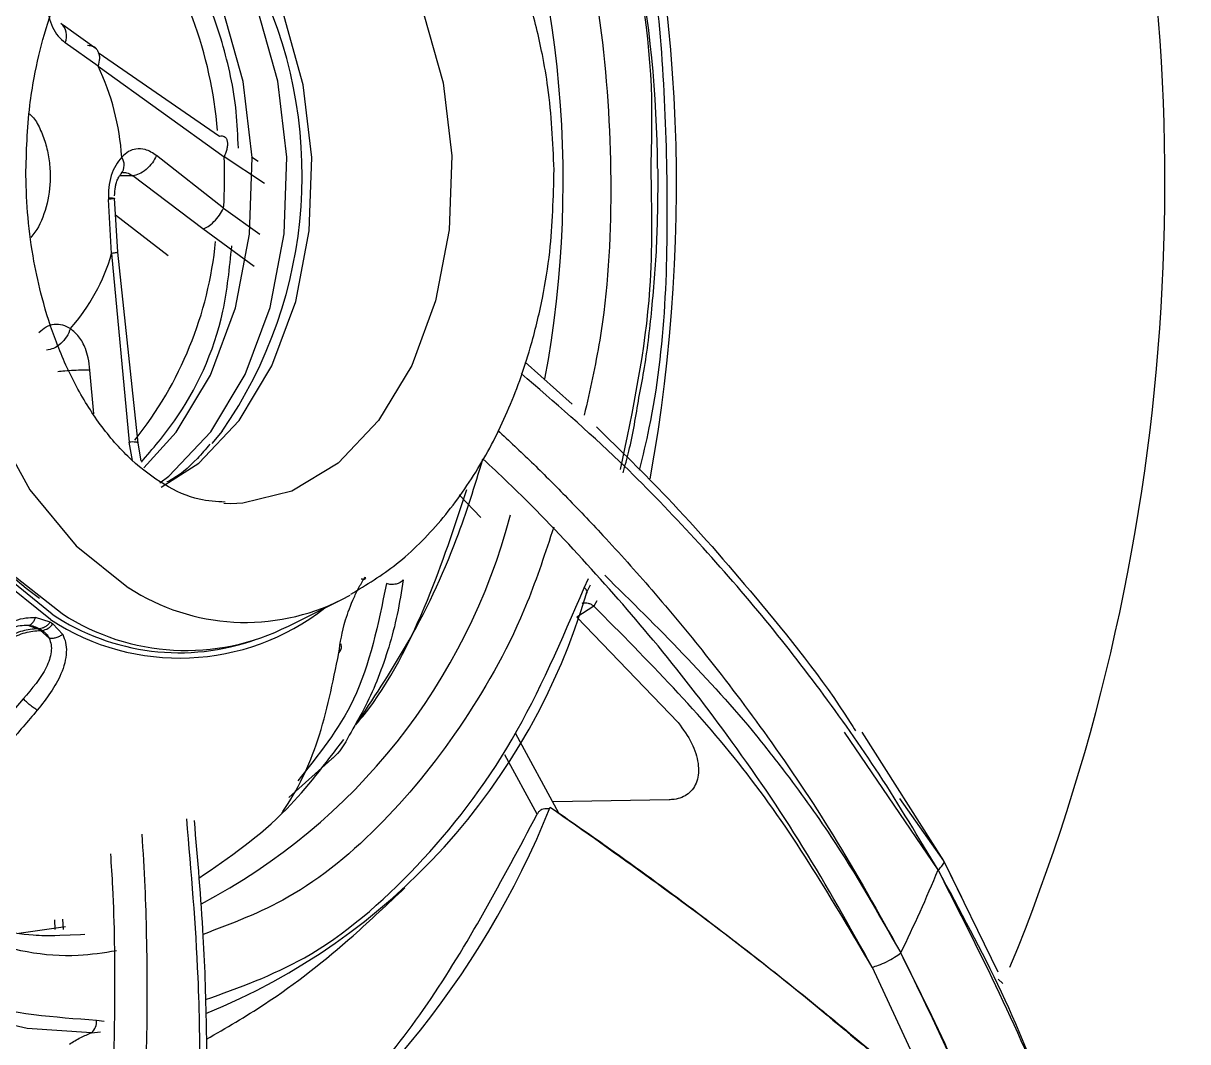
# Model space of a CAD drawing. Header units: inches. Extents: x -1 to 81, y -22 to 129.
# Drawn here: x 12.726 to 13.701, y 18.78 to 19.632 of the extents above; entities that cross this region are included whole.
import ezdxf

# ---------------------------------------------------------------- set-up
doc = ezdxf.new("R2010")
doc.units = ezdxf.units.IN
doc.header["$MEASUREMENT"] = 0
doc.layers.add('1', color=4, linetype='Continuous')

# ---------------------------------------------------------------- blocks, each defined once
blk = doc.blocks.new('2026 PACE')
at = {"color": 8, "linetype": 'Continuous', "lineweight": 25}
for p, q in [((13.42831, 19.49837), (13.39458, 19.52067)), ((13.31817, 19.50477), (13.30704, 19.50465)), ((13.39419, 19.47749), (13.42446, 19.45589)), ((13.41975, 19.42873), (13.37677, 19.46027)), ((13.28557, 19.3054), (13.28216, 19.34204)), ((13.31797, 19.26637), (13.31515, 19.28185)), ((13.69615, 19.16002), (13.69981, 19.16778)), ((13.70681, 19.14906), (13.70423, 19.14459)), ((13.63871, 19.03805), (13.6746, 18.97166)), ((13.99246, 18.92379), (13.9141, 19.03923)), ((13.65665, 18.97035), (13.62963, 19.0201)), ((13.29418, 18.79695), (13.28779, 18.79782)), ((13.28366, 18.78762), (13.29109, 18.78828))]:
    blk.add_line(p, q, dxfattribs=at)
at = {"color": 8, "linetype": 'Continuous', "lineweight": 25, "flags": 128}
for points in [[(13.24906, 19.13336), (13.20443, 19.16908), (13.16492, 19.21629), (13.13188, 19.27338), (13.10643, 19.33841), (13.08943, 19.40916), (13.08148, 19.48322), (13.08283, 19.55807), (13.09344, 19.63116), (13.11296, 19.7), (13.14071, 19.76225), (13.17575, 19.81579), (13.21689, 19.85879), (13.26273, 19.88979), (13.3117, 19.90774), (13.36214, 19.91202), (13.41233, 19.90249), (13.46056, 19.87947), (13.46255, 19.8782)], [(13.25069, 19.13783), (13.20533, 19.17438), (13.16538, 19.22293), (13.1323, 19.28173), (13.10727, 19.34865), (13.0912, 19.42127), (13.08467, 19.49696), (13.08792, 19.573), (13.10082, 19.64663), (13.12292, 19.7152), (13.15342, 19.77621), (13.1912, 19.82748), (13.23491, 19.86714), (13.28297, 19.89377), (13.33364, 19.90639), (13.38508, 19.90456), (13.41351, 19.89724)], [(13.48573, 19.86545), (13.45902, 19.87571), (13.40947, 19.88321), (13.35995, 19.87625), (13.31239, 19.8551), (13.26861, 19.82057), (13.23028, 19.77399), (13.19889, 19.71715), (13.17564, 19.65224), (13.16142, 19.58174), (13.15678, 19.50837), (13.1619, 19.43495), (13.17658, 19.3643), (13.20025, 19.29913), (13.23201, 19.24195), (13.27064, 19.19496), (13.31465, 19.15995)], [(13.39915, 19.78343), (13.42926, 19.77936), (13.46948, 19.762), (13.50616, 19.73185), (13.53746, 19.69041), (13.56181, 19.63977), (13.578, 19.58247), (13.5852, 19.52137), (13.58305, 19.45955), (13.57167, 19.4001), (13.55163, 19.34601), (13.52393, 19.29998), (13.48996, 19.26433), (13.45142, 19.24084), (13.41024, 19.23069), (13.40029, 19.23031)], [(13.34076, 19.2477), (13.34821, 19.25346), (13.38349, 19.29049), (13.41226, 19.33829), (13.43307, 19.39447), (13.44489, 19.4562), (13.44711, 19.52041), (13.43963, 19.58385), (13.42283, 19.64336), (13.39754, 19.69595), (13.36503, 19.73899), (13.33724, 19.76341)], [(13.29808, 19.4863), (13.29907, 19.48629), (13.30105, 19.48623), (13.30233, 19.4861), (13.30289, 19.48592), (13.30269, 19.4857), (13.30175, 19.48543), (13.30009, 19.48513), (13.29779, 19.48481)], [(13.27804, 18.86969), (13.27437, 18.86938), (13.24834, 18.86853)]]:
    blk.add_lwpolyline(points, dxfattribs=at)
at = {"color": 8, "linetype": 'Continuous', "lineweight": 25}
for centre, radius, start, end in [((12.40537, 19.496), 1.36804, 349.68732, 16.54434), ((12.77778, 19.49976), 0.90071, 349.43928, 22.82709), ((13.08478, 19.50506), 0.37515, 325.21139, 26.79927), ((13.24896, 19.6218), 0.01377, 335.42115, 49.60963), ((13.29889, 19.5137), 0.01198, 323.32385, 33.75606), ((13.13598, 19.35171), 0.51528, 297.72084, 345.31776), ((13.41242, 19.31033), 0.17936, 236.96884, 296.7803), ((13.35722, 19.29868), 0.19756, 236.80483, 308.07242), ((13.3569, 19.29661), 0.19103, 236.21933, 289.82602), ((13.36268, 19.29781), 0.19029, 236.96804, 296.7811), ((12.97074, 19.25718), 0.75139, 302.7838, 338.05721)]:
    blk.add_arc(centre, radius, start, end, dxfattribs=at)
for points, knots in [([(13.64414, 19.86176), (13.65844, 19.82639), (13.68842, 19.75227), (13.71311, 19.62578), (13.7208, 19.49488), (13.71465, 19.3859), (13.70085, 19.32516), (13.69612, 19.30436)], [0, 0, 0, 0, 0.211186, 0.442592, 0.66919, 0.886743, 1, 1, 1, 1]), ([(13.28743, 19.61108), (13.28797, 19.61037), (13.28907, 19.60893), (13.28995, 19.60609), (13.29038, 19.60205), (13.28957, 19.5987), (13.28905, 19.59653)], [0, 0, 0, 0, 0.20746, 0.418572, 0.623494, 1, 1, 1, 1]), ([(13.23151, 19.55657), (13.23266, 19.55554), (13.23649, 19.55212), (13.24107, 19.5428), (13.24566, 19.53075), (13.24838, 19.51736), (13.24948, 19.49963), (13.24645, 19.47819), (13.2395, 19.46121), (13.23385, 19.45451), (13.23264, 19.45308)], [0, 0, 0, 0, 0.0496707, 0.1658539, 0.2822146, 0.3983978, 0.5147586, 0.7284585, 0.9421584, 1, 1, 1, 1]), ([(13.30975, 19.50744), (13.31076, 19.50747), (13.31362, 19.50756), (13.31638, 19.50587), (13.31817, 19.50477)], [0, 0, 0, 0, 0.352625, 1, 1, 1, 1]), ([(13.72642, 19.25885), (13.73701, 19.30874), (13.75447, 19.39099), (13.75277, 19.47707), (13.7521, 19.51094)], [0, 0, 0, 0, 0.6065272, 1, 1, 1, 1]), ([(13.32533, 19.26513), (13.3348, 19.27619), (13.3636, 19.3098), (13.3937, 19.37264), (13.39915, 19.42753), (13.40098, 19.44596)], [0, 0, 0, 0, 0.245619, 0.746668, 1, 1, 1, 1]), ([(13.30546, 19.4407), (13.30542, 19.44064), (13.30534, 19.44052), (13.304, 19.44023), (13.30179, 19.43997), (13.30035, 19.43981)], [0, 0, 0, 0, 0.254224, 0.51707, 1, 1, 1, 1]), ([(13.99246, 18.92379), (13.97629, 18.95079), (13.94519, 19.0027), (13.89429, 19.07469), (13.84153, 19.14184), (13.78538, 19.20545), (13.7201, 19.27296), (13.67112, 19.31525), (13.64324, 19.33933)], [0, 0, 0, 0, 0.1686, 0.324229, 0.478109, 0.635785, 0.792659, 1, 1, 1, 1]), ([(13.62367, 19.29169), (13.63318, 19.28288), (13.65233, 19.26514), (13.68159, 19.23567), (13.71537, 19.20035), (13.75481, 19.15638), (13.80121, 19.10058), (13.8523, 19.03267), (13.90797, 18.9501), (13.94263, 18.88769), (13.96115, 18.85436)], [0, 0, 0, 0, 0.071738, 0.144494, 0.228531, 0.340101, 0.467336, 0.62301, 0.798648, 1, 1, 1, 1]), ([(13.32256, 19.28087), (13.32256, 19.28088), (13.32267, 19.28116), (13.32196, 19.28151), (13.32041, 19.28186), (13.31809, 19.28198), (13.3161, 19.28189), (13.31515, 19.28185)], [0, 0, 0, 0, 0.014336, 0.275991, 0.531008, 0.773708, 1, 1, 1, 1]), ([(13.93721, 18.84246), (13.91836, 18.87634), (13.88095, 18.94362), (13.81882, 19.03429), (13.75669, 19.11426), (13.69487, 19.18443), (13.64701, 19.23471), (13.61824, 19.26132), (13.61132, 19.26772)], [0, 0, 0, 0, 0.211305, 0.419525, 0.607162, 0.776296, 0.946127, 1, 1, 1, 1]), ([(13.67058, 19.21076), (13.66359, 19.18943), (13.64417, 19.1302), (13.59637, 19.04505), (13.52899, 18.96063), (13.4544, 18.89885), (13.401, 18.87888), (13.37699, 18.86991)], [0, 0, 0, 0, 0.124093, 0.344502, 0.574075, 0.808519, 1, 1, 1, 1]), ([(13.37895, 18.81531), (13.40698, 18.82529), (13.47003, 18.84774), (13.55789, 18.92299), (13.63914, 19.02744), (13.67731, 19.1162), (13.69615, 19.16002)], [0, 0, 0, 0, 0.2120661, 0.4769026, 0.7417392, 1, 1, 1, 1]), ([(13.53045, 19.16339), (13.52356, 19.1295), (13.51066, 19.06604), (13.47352, 19.01984), (13.45621, 18.99831)], [0, 0, 0, 0, 0.5339972, 1, 1, 1, 1]), ([(13.54459, 19.16669), (13.54304, 19.15691), (13.53998, 19.13754), (13.53281, 19.1103), (13.5239, 19.08483), (13.5135, 19.06096), (13.50075, 19.03959), (13.49268, 19.02354), (13.4857, 19.01749), (13.48484, 19.01674)], [0, 0, 0, 0, 0.171621, 0.339737, 0.504395, 0.665659, 0.823608, 0.978335, 1, 1, 1, 1]), ([(13.69437, 19.14711), (13.6945, 19.14716), (13.6953, 19.14742), (13.69702, 19.14746), (13.69943, 19.14713), (13.70195, 19.1462), (13.70346, 19.14513), (13.70423, 19.14459)], [0, 0, 0, 0, 0.041492, 0.263715, 0.501052, 0.748611, 1, 1, 1, 1]), ([(13.49062, 19.10541), (13.49129, 19.10624), (13.49265, 19.10796), (13.49315, 19.11075), (13.49246, 19.11243), (13.4922, 19.11306)], [0, 0, 0, 0, 0.369522, 0.762882, 1, 1, 1, 1]), ([(13.22641, 19.06699), (13.19163, 19.02693), (13.1458, 18.97415), (13.09322, 18.93546), (13.08054, 18.92613)], [0, 0, 0, 0, 0.758856, 1, 1, 1, 1]), ([(13.23816, 19.0575), (13.23023, 19.0482), (13.21469, 19.03), (13.19099, 19.00439), (13.16778, 18.98071), (13.1451, 18.95893), (13.12306, 18.93901), (13.1062, 18.92443), (13.09662, 18.91672), (13.09424, 18.9148)], [0, 0, 0, 0, 0.17718, 0.34706, 0.509639, 0.664918, 0.812899, 0.953581, 1, 1, 1, 1]), ([(13.28779, 18.79782), (13.25261, 18.80042), (13.18138, 18.80569), (13.07902, 18.85835), (12.9871, 18.93767), (12.93923, 19.01223), (12.91633, 19.04789)], [0, 0, 0, 0, 0.250583, 0.507547, 0.76451, 1, 1, 1, 1]), ([(13.33911, 18.40472), (13.3448, 18.43378), (13.35575, 18.48967), (13.36621, 18.57545), (13.37262, 18.66049), (13.37482, 18.74678), (13.37344, 18.84863), (13.3671, 18.9222), (13.36328, 18.96654)], [0, 0, 0, 0, 0.163946, 0.315278, 0.467646, 0.619723, 0.770778, 1, 1, 1, 1]), ([(13.32564, 18.95383), (13.32656, 18.93913), (13.32835, 18.91079), (13.32959, 18.86695), (13.33019, 18.81711), (13.3293, 18.75752), (13.32584, 18.68538), (13.31826, 18.60277), (13.30501, 18.50859), (13.29043, 18.44478), (13.28264, 18.4107)], [0, 0, 0, 0, 0.0779051, 0.1501779, 0.2336565, 0.3444849, 0.4708749, 0.6255143, 0.7999861, 1, 1, 1, 1]), ([(13.25658, 18.41712), (13.26445, 18.45172), (13.28009, 18.5204), (13.29394, 18.62459), (13.30156, 18.72357), (13.30363, 18.8174), (13.30287, 18.8877), (13.30029, 18.92795), (13.29968, 18.9374)], [0, 0, 0, 0, 0.211679, 0.420267, 0.608236, 0.777668, 0.9478, 1, 1, 1, 1]), ([(13.99246, 18.92379), (13.99386, 18.92515), (13.99602, 18.92726), (13.99724, 18.92955), (13.99757, 18.93082), (13.99725, 18.9313), (13.99716, 18.93144)], [0, 0, 0, 0, 0.426243, 0.658752, 0.897856, 1, 1, 1, 1]), ([(13.99246, 18.92379), (13.99389, 18.92519), (13.9961, 18.92734), (13.99726, 18.92964), (13.99758, 18.93081), (13.9973, 18.93122), (13.99725, 18.93129)], [0, 0, 0, 0, 0.45215, 0.696107, 0.944783, 1, 1, 1, 1]), ([(13.30436, 18.85607), (13.29373, 18.85442), (13.25478, 18.84838), (13.18824, 18.86252), (13.13586, 18.8896), (13.11043, 18.90274)], [0, 0, 0, 0, 0.161799, 0.593086, 1, 1, 1, 1])]:
    blk.add_open_spline(points, degree=3, knots=knots, dxfattribs=at)
at = {"layer": '1', "color": 4, "linetype": 'Continuous', "lineweight": 25}
for p, q in [((13.28744, 19.61109), (13.25967, 19.6308)), ((13.28905, 19.59653), (13.26149, 19.61607)), ((13.28925, 19.60788), (13.39074, 19.538)), ((13.28905, 19.59653), (13.39458, 19.52067)), ((13.39419, 19.47749), (13.33805, 19.52157)), ((13.41752, 19.52064), (13.42299, 19.51708)), ((13.3092, 19.50741), (13.30977, 19.50762)), ((13.37677, 19.46027), (13.31817, 19.50477)), ((13.30035, 19.43981), (13.29779, 19.48481)), ((13.30548, 19.4407), (13.30291, 19.4859)), ((13.3037, 19.47202), (13.34777, 19.43794)), ((13.30035, 19.43981), (13.31515, 19.28185)), ((13.32258, 19.28088), (13.30546, 19.44072)), ((13.64659, 19.34864), (13.6859, 19.3135)), ((13.39288, 19.29102), (13.38429, 19.28072)), ((13.32513, 19.26626), (13.32258, 19.28087)), ((13.40029, 19.23031), (13.39421, 19.23046)), ((13.59128, 19.23764), (13.60951, 19.2187)), ((13.69789, 19.15502), (13.70133, 19.16248)), ((13.44842, 19.12794), (13.49324, 19.1502)), ((13.49324, 19.1502), (13.50001, 19.15373)), ((13.70423, 19.14459), (13.6898, 19.13531)), ((13.24895, 19.13116), (13.2366, 19.135)), ((13.24895, 19.13116), (13.25006, 19.13047)), ((13.6898, 19.13531), (13.77478, 19.04706)), ((13.23035, 19.12857), (13.23858, 19.12569)), ((13.23992, 19.1257), (13.23858, 19.12569)), ((13.24084, 19.12429), (13.24217, 19.12431)), ((13.24084, 19.12429), (13.24803, 19.11765)), ((13.25006, 19.13047), (13.25117, 19.12979)), ((13.25117, 19.12979), (13.25942, 19.1209)), ((13.99726, 18.93149), (13.92895, 19.03911)), ((13.48484, 19.01674), (13.44867, 18.98436)), ((13.76713, 18.9825), (13.67003, 18.98088)), ((13.99732, 18.93133), (13.96051, 18.98357)), ((14.01229, 18.90064), (13.9973, 18.9314)), ((14.04266, 18.83833), (13.9973, 18.9314)), ((13.25243, 18.88217), (13.25275, 18.87383)), ((13.25911, 18.88259), (13.25972, 18.87393)), ((13.22271, 18.87099), (13.26183, 18.87649)), ((13.93721, 18.84246), (13.99244, 18.7235)), ((13.93721, 18.84246), (13.99244, 18.7235)), ((14.04667, 18.82867), (14.04272, 18.83239))]:
    blk.add_line(p, q, dxfattribs=at)
at = {"layer": '1', "color": 4, "linetype": 'Continuous', "lineweight": 25, "flags": 128}
for points in [[(13.44046, 19.88677), (13.43856, 19.88765), (13.38835, 19.90317), (13.33713, 19.90435), (13.28678, 19.89115), (13.2391, 19.86404), (13.19582, 19.82402), (13.15851, 19.77251), (13.12851, 19.7114), (13.1069, 19.64287), (13.09448, 19.56942), (13.09168, 19.49369), (13.09861, 19.41842), (13.11501, 19.34634), (13.1403, 19.28004), (13.17357, 19.22193), (13.2136, 19.1741), (13.25895, 19.13828)], [(13.34198, 19.24413), (13.3733, 19.26431), (13.4071, 19.29979), (13.43467, 19.34559), (13.45461, 19.39941), (13.46593, 19.45857), (13.46806, 19.52008), (13.4609, 19.58087), (13.4448, 19.63789), (13.42057, 19.68828), (13.38942, 19.72951), (13.35292, 19.75952)], [(13.32733, 19.26023), (13.35444, 19.29018), (13.3832, 19.33798), (13.40402, 19.39416), (13.41584, 19.4559), (13.41806, 19.5201), (13.41058, 19.58355), (13.39378, 19.64306), (13.36849, 19.69565), (13.33598, 19.73868), (13.31936, 19.75439)], [(13.21637, 19.17028), (13.22883, 19.15969), (13.24012, 19.15119)], [(13.69789, 19.15502), (13.69831, 19.15545), (13.69855, 19.15595), (13.69861, 19.15653), (13.69847, 19.15716), (13.69815, 19.15783), (13.69765, 19.15854), (13.69698, 19.15928), (13.69615, 19.16002)], [(13.28366, 18.78762), (13.22961, 18.791), (13.17611, 18.80329), (13.12381, 18.82432), (13.07336, 18.85383), (13.02541, 18.89146), (12.98053, 18.93674), (12.9393, 18.9891), (12.90223, 19.04789)]]:
    blk.add_lwpolyline(points, dxfattribs=at)
at = {"layer": '1', "color": 4, "linetype": 'Continuous', "lineweight": 25}
for centre, radius, start, end in [((12.45489, 19.49924), 1.72754, 337.64987, 14.25179), ((12.45489, 19.49924), 1.72754, 337.64987, 14.25181), ((12.7598, 19.50502), 0.99773, 0.33199, 21.63957), ((13.05275, 19.51754), 0.33708, 4.25792, 36.90421), ((13.10046, 19.50685), 0.20883, 3.70885, 25.43246), ((12.99979, 19.50269), 0.3952, 356.34356, 2.60847), ((13.07432, 19.48045), 0.31466, 321.26947, 354.40098), ((13.1474, 19.48269), 0.15885, 318.22929, 344.33819), ((13.17453, 19.30955), 0.5457, 292.04756, 343.54972), ((13.36725, 19.3314), 0.24264, 237.97463, 238.60074), ((13.36859, 19.33141), 0.24264, 237.97463, 238.60074), ((13.24096, 19.13643), 0.01218, 275.72879, 326.97011), ((12.86102, 19.39231), 1.22461, 333.94179, 337.50606), ((13.27481, 18.79713), 0.013, 312.93942, 3.05773)]:
    blk.add_arc(centre, radius, start, end, dxfattribs=at)
at = {"layer": '1', "color": 3, "linetype": 'Continuous', "lineweight": 25}
for points, knots in [([(11.39079, 19.54195), (11.39083, 19.55453), (11.3909, 19.5797), (11.3913, 19.61746), (11.39193, 19.65525), (11.39281, 19.69306), (11.39392, 19.73088), (11.39528, 19.7687), (11.39688, 19.80652), (11.39872, 19.84431), (11.40081, 19.88208), (11.40313, 19.9198), (11.4057, 19.95746), (11.40851, 19.99507), (11.41156, 20.0326), (11.41485, 20.07005), (11.41838, 20.10741), (11.42215, 20.14468), (11.42616, 20.18183), (11.4304, 20.21887), (11.43487, 20.25579), (11.44822, 20.36017), (11.4744, 20.53048), (11.5211, 20.76278), (11.57823, 20.98908), (11.65295, 21.2316), (11.74955, 21.48443), (11.87179, 21.74179), (12.00011, 21.95758), (12.12863, 22.13608), (12.25258, 22.28193), (12.38483, 22.4122), (12.5408, 22.53931), (12.72237, 22.65566), (12.93121, 22.75084), (13.14886, 22.81414), (13.37335, 22.84653), (13.60197, 22.84616), (13.80659, 22.81783), (13.98542, 22.77294), (14.13805, 22.72065), (14.35097, 22.6283), (14.61914, 22.46942), (14.89233, 22.24019), (15.11236, 22.00243), (15.28589, 21.77497), (15.42895, 21.54511), (15.54554, 21.32157), (15.63941, 21.11102), (15.72138, 20.8917), (15.79125, 20.66383), (15.84902, 20.42893), (15.89418, 20.18911), (15.92612, 19.94605), (15.94003, 19.76503), (15.94532, 19.64784), (15.94716, 19.59493), (15.94789, 19.55961), (15.94826, 19.54195)], [0, 0, 0, 0, 0.003607, 0.007218, 0.010832, 0.014451, 0.018073, 0.021697, 0.025325, 0.028954, 0.032584, 0.036214, 0.039844, 0.043474, 0.047103, 0.05073, 0.054356, 0.057979, 0.0616, 0.065218, 0.068832, 0.072442, 0.095948, 0.119459, 0.14312, 0.16686, 0.198233, 0.229579, 0.261167, 0.284845, 0.308361, 0.331863, 0.355523, 0.387134, 0.418497, 0.449922, 0.481527, 0.513001, 0.544341, 0.565363, 0.586475, 0.607479, 0.65448, 0.701796, 0.733218, 0.764534, 0.796058, 0.819772, 0.843324, 0.866791, 0.890386, 0.914131, 0.937774, 0.961282, 0.98482, 0.989873, 0.994933, 1, 1, 1, 1]), ([(15.08587, 19.54195), (15.08587, 19.54195), (15.08498, 19.60746), (15.07948, 19.75367), (15.05957, 19.97976), (15.02455, 20.21997), (14.97544, 20.45794), (14.91286, 20.68867), (14.83785, 20.90945), (14.75084, 21.12004), (14.65079, 21.32146), (14.5401, 21.50841), (14.42055, 21.67904), (14.29261, 21.83341), (14.15481, 21.97322), (14.01053, 22.0946), (13.86179, 22.19669), (13.70913, 22.27985), (13.55074, 22.34497), (13.39007, 22.39013), (13.2292, 22.41541), (13.0686, 22.42142), (12.9069, 22.40774), (12.74657, 22.37412), (12.58952, 22.32098), (12.4361, 22.24853), (12.2861, 22.15619), (12.14195, 22.04375), (12.01814, 21.92865), (11.94674, 21.84425), (11.91745, 21.80964)], [0, 0, 0, 0, 0, 0.030434, 0.067931, 0.10569, 0.144275, 0.183146, 0.220754, 0.258627, 0.297336, 0.336333, 0.373509, 0.410942, 0.449181, 0.487695, 0.524361, 0.561273, 0.598958, 0.636908, 0.673371, 0.710073, 0.747525, 0.785237, 0.822227, 0.859467, 0.897498, 0.935804, 0.973668, 1, 1, 1, 1]), ([(11.68186, 21.29665), (11.72449, 21.3677), (11.81331, 21.51575), (11.96917, 21.7096), (12.14075, 21.88112), (12.324, 22.01994), (12.51533, 22.12677), (12.713, 22.20063), (12.91447, 22.23989), (13.11698, 22.24595), (13.31939, 22.21891), (13.51907, 22.1579), (13.71366, 22.06479), (13.9013, 21.94017), (14.07929, 21.78434), (14.24565, 21.59992), (14.39809, 21.38884), (14.53389, 21.15256), (14.65171, 20.89465), (14.74941, 20.61939), (14.8251, 20.32983), (14.87824, 20.03024), (14.90556, 19.76487), (14.91018, 19.60067), (14.91191, 19.5392)], [0, 0, 0, 0, 0.043506, 0.090668, 0.137672, 0.183732, 0.229942, 0.276001, 0.321512, 0.367168, 0.412681, 0.458506, 0.504474, 0.5503, 0.596789, 0.643422, 0.689908, 0.73694, 0.784122, 0.831153, 0.878036, 0.925069, 0.971952, 1, 1, 1, 1]), ([(13.45643, 16.16372), (13.44852, 16.16411), (13.43272, 16.1649), (13.40907, 16.16652), (13.38546, 16.16846), (13.36191, 16.17076), (13.33843, 16.17339), (13.31501, 16.17637), (13.29167, 16.17969), (13.26841, 16.18335), (13.24523, 16.18734), (13.22213, 16.19167), (13.19913, 16.19634), (13.17622, 16.20134), (13.15339, 16.20668), (13.13065, 16.21235), (13.10799, 16.21836), (13.08541, 16.2247), (13.0629, 16.23138), (13.04047, 16.23839), (13.01811, 16.24574), (12.99583, 16.25343), (12.97361, 16.26145), (12.95147, 16.26981), (12.9294, 16.27851), (12.9074, 16.28755), (12.88549, 16.29693), (12.86366, 16.30665), (12.84191, 16.31672), (12.82025, 16.32713), (12.75365, 16.36035), (12.64456, 16.42306), (12.49853, 16.52808), (12.36014, 16.64937), (12.21476, 16.80179), (12.06661, 16.99154), (11.9209, 17.22265), (11.79236, 17.47644), (11.68098, 17.75), (11.58698, 18.0403), (11.52138, 18.30387), (11.47634, 18.53288), (11.44597, 18.72434), (11.42218, 18.91875), (11.40482, 19.11466), (11.39656, 19.26498), (11.39309, 19.36889), (11.39174, 19.42652), (11.39091, 19.48422), (11.39083, 19.5227), (11.39079, 19.54195)], [0, 0, 0, 0, 0.006626, 0.01325, 0.019872, 0.026491, 0.033106, 0.039716, 0.04632, 0.052918, 0.059508, 0.066091, 0.072666, 0.079234, 0.085797, 0.092355, 0.098912, 0.105467, 0.112022, 0.118579, 0.125139, 0.131704, 0.138273, 0.144847, 0.151427, 0.158012, 0.164602, 0.171198, 0.1778, 0.184407, 0.191021, 0.239049, 0.28684, 0.334372, 0.381989, 0.445943, 0.509674, 0.573053, 0.636872, 0.700758, 0.764206, 0.802299, 0.840598, 0.879054, 0.917321, 0.955378, 0.966525, 0.977675, 0.988832, 1, 1, 1, 1]), ([(15.94826, 19.54195), (15.94844, 19.52987), (15.9488, 19.5057), (15.949, 19.46944), (15.94893, 19.43318), (15.94856, 19.39693), (15.94791, 19.3607), (15.94697, 19.3245), (15.94574, 19.28834), (15.94422, 19.25223), (15.94242, 19.21616), (15.94034, 19.18016), (15.93797, 19.14423), (15.93533, 19.10837), (15.93241, 19.07259), (15.92921, 19.0369), (15.92573, 19.0013), (15.92199, 18.96579), (15.91797, 18.93037), (15.91367, 18.89504), (15.90911, 18.85978), (15.90427, 18.8246), (15.89915, 18.7895), (15.89377, 18.75447), (15.87705, 18.65112), (15.84404, 18.48058), (15.7848, 18.24798), (15.71315, 18.02278), (15.60143, 17.73428), (15.43231, 17.39699), (15.21425, 17.07862), (14.99956, 16.83533), (14.80149, 16.65227), (14.60934, 16.50893), (14.42834, 16.39962), (14.26145, 16.31765), (14.09096, 16.25225), (13.96035, 16.21573), (13.87171, 16.19658), (13.82551, 16.18785), (13.77932, 16.18038), (13.73313, 16.17416), (13.68692, 16.16919), (13.64072, 16.1655), (13.59453, 16.16307), (13.5484, 16.16194), (13.50234, 16.162), (13.47173, 16.16315), (13.45643, 16.16372)], [0, 0, 0, 0, 0.006658, 0.013317, 0.019978, 0.026638, 0.033296, 0.039952, 0.046605, 0.053254, 0.0599, 0.06654, 0.073175, 0.079805, 0.086428, 0.093044, 0.099653, 0.106257, 0.112856, 0.119452, 0.126046, 0.13264, 0.139235, 0.145832, 0.152434, 0.197774, 0.243387, 0.288863, 0.334, 0.424711, 0.515532, 0.575757, 0.636405, 0.697075, 0.742242, 0.787451, 0.832935, 0.878562, 0.890704, 0.902832, 0.914953, 0.927075, 0.939205, 0.951348, 0.963503, 0.975666, 0.987833, 1, 1, 1, 1]), ([(14.91191, 19.5392), (14.91179, 19.46353), (14.91154, 19.31166), (14.89476, 19.0832), (14.86557, 18.85503), (14.82315, 18.63213), (14.76864, 18.41707), (14.70228, 18.21024), (14.62346, 18.01016), (14.53359, 17.82113), (14.43395, 17.64518), (14.32485, 17.48258), (14.20537, 17.33256), (14.07788, 17.1984), (13.94407, 17.08138), (13.8043, 16.98148), (13.65741, 16.89875), (13.50675, 16.83536), (13.35429, 16.79147), (13.20043, 16.76669), (13.04367, 16.7615), (12.88818, 16.7767), (12.73592, 16.81102), (12.58716, 16.86356), (12.44004, 16.93542), (12.29836, 17.02553), (12.16369, 17.13194), (12.03604, 17.25366), (11.91442, 17.39264), (11.80168, 17.54337), (11.73472, 17.6539), (11.70236, 17.70731)], [0, 0, 0, 0, 0.034136, 0.068509, 0.103631, 0.139013, 0.173131, 0.207489, 0.242592, 0.27795, 0.312141, 0.34657, 0.381748, 0.417182, 0.451434, 0.485924, 0.521174, 0.556689, 0.590764, 0.625078, 0.660159, 0.695511, 0.729091, 0.762905, 0.797467, 0.83229, 0.865561, 0.899063, 0.933286, 0.967756, 1, 1, 1, 1])]:
    blk.add_open_spline(points, degree=3, knots=knots, dxfattribs=at)
at = {"layer": '1', "color": 4, "linetype": 'Continuous', "lineweight": 25}
for points, knots in [([(13.76599, 21.82417), (13.76386, 21.82553), (13.7275, 21.84882), (13.65399, 21.88497), (13.54541, 21.9315), (13.43356, 21.96654), (13.31914, 21.99101), (13.20235, 22.00404), (13.08358, 22.00519), (12.96325, 21.99387), (12.8419, 21.96955), (12.7245, 21.93304), (12.61218, 21.88578), (12.5059, 21.82947), (12.40257, 21.7629), (12.30264, 21.6864), (12.20657, 21.60033), (12.11476, 21.50512), (12.02761, 21.40122), (11.94549, 21.28912), (11.86875, 21.16938), (11.79771, 21.04257), (11.73268, 20.90933), (11.67393, 20.77036), (11.62172, 20.62645), (11.57627, 20.47854), (11.5378, 20.32785), (11.5065, 20.17625), (11.48269, 20.02779), (11.46659, 19.89168), (11.45685, 19.77204), (11.44971, 19.64002), (11.44943, 19.54622), (11.44925, 19.48642)], [0, 0, 0, 0, 0.002085, 0.035609, 0.069412, 0.103541, 0.138053, 0.17301, 0.208473, 0.244502, 0.28114, 0.318417, 0.352359, 0.386304, 0.420247, 0.454184, 0.48811, 0.522019, 0.555907, 0.589767, 0.623592, 0.657371, 0.691092, 0.724734, 0.758266, 0.791636, 0.824748, 0.85741, 0.889166, 0.918609, 0.942381, 0.963269, 1, 1, 1, 1]), ([(13.74249, 19.25847), (13.74533, 19.27017), (13.76409, 19.34766), (13.76862, 19.50285), (13.75643, 19.70663), (13.72221, 19.83086), (13.70599, 19.88971)], [0, 0, 0, 0, 0.057787, 0.382655, 0.707523, 1, 1, 1, 1]), ([(13.7521, 19.51094), (13.75262, 19.5305), (13.75455, 19.60332), (13.73407, 19.72745), (13.70164, 19.82141), (13.68563, 19.8678)], [0, 0, 0, 0, 0.156828, 0.583714, 1, 1, 1, 1]), ([(13.6709, 19.50973), (13.66984, 19.53285), (13.66835, 19.56541), (13.66024, 19.61228), (13.65076, 19.65122), (13.63543, 19.69511), (13.61525, 19.7377), (13.58994, 19.77791), (13.5595, 19.81349), (13.53133, 19.83931), (13.51223, 19.84992), (13.50613, 19.85331)], [0, 0, 0, 0, 0.160277, 0.22576, 0.333664, 0.444688, 0.562872, 0.685335, 0.811135, 0.939707, 1, 1, 1, 1]), ([(13.22855, 19.50509), (13.22908, 19.52472), (13.22981, 19.55235), (13.23611, 19.59174), (13.24364, 19.624), (13.2559, 19.65949), (13.27174, 19.69268), (13.29101, 19.72237), (13.31302, 19.74711), (13.33717, 19.76627), (13.36325, 19.77854), (13.38353, 19.78437), (13.39552, 19.78275), (13.39818, 19.78239)], [0, 0, 0, 0, 0.1285796, 0.1809737, 0.2669148, 0.3547298, 0.4474655, 0.5428505, 0.6406273, 0.7415083, 0.8481179, 0.9662568, 1, 1, 1, 1]), ([(13.40651, 19.52781), (13.40609, 19.53799), (13.40484, 19.56834), (13.39399, 19.61734), (13.37406, 19.66942), (13.35621, 19.70725), (13.34219, 19.72019), (13.33956, 19.72261)], [0, 0, 0, 0, 0.136033, 0.405588, 0.675142, 0.939095, 1, 1, 1, 1]), ([(13.24616, 19.6483), (13.24654, 19.6449), (13.24731, 19.63811), (13.25073, 19.62897), (13.25539, 19.62113), (13.25945, 19.61776), (13.26149, 19.61607)], [0, 0, 0, 0, 0.250129, 0.500009, 0.750132, 1, 1, 1, 1]), ([(13.28027, 19.61406), (13.28203, 19.6138), (13.28473, 19.61341), (13.28689, 19.61189), (13.28742, 19.6111), (13.28743, 19.61108)], [0, 0, 0, 0, 0.646665, 0.990877, 1, 1, 1, 1]), ([(13.39074, 19.538), (13.39147, 19.5381), (13.39297, 19.5383), (13.39484, 19.53766), (13.39633, 19.53624), (13.39723, 19.53399), (13.39747, 19.53106), (13.39705, 19.5277), (13.39609, 19.52418), (13.39507, 19.52182), (13.39458, 19.52067)], [0, 0, 0, 0, 0.114792, 0.237906, 0.36727, 0.5, 0.63273, 0.762093, 0.885208, 1, 1, 1, 1]), ([(13.33805, 19.52157), (13.3349, 19.52365), (13.32934, 19.52731), (13.32108, 19.52756), (13.3143, 19.52536), (13.31069, 19.52205), (13.30885, 19.52036)], [0, 0, 0, 0, 0.322256, 0.569015, 0.779948, 1, 1, 1, 1]), ([(13.33805, 19.52157), (13.33696, 19.51953), (13.33469, 19.51529), (13.32938, 19.50976), (13.32348, 19.50581), (13.3199, 19.50511), (13.31817, 19.50477)], [0, 0, 0, 0, 0.240883, 0.5, 0.759117, 1, 1, 1, 1]), ([(13.30885, 19.52036), (13.30706, 19.51819), (13.30348, 19.51386), (13.29987, 19.50497), (13.29765, 19.49513), (13.29774, 19.48825), (13.29779, 19.48481)], [0, 0, 0, 0, 0.250129, 0.500009, 0.750131, 1, 1, 1, 1]), ([(13.39551, 19.2317), (13.38824, 19.23201), (13.37143, 19.23272), (13.34497, 19.24484), (13.3172, 19.26528), (13.29212, 19.29326), (13.27075, 19.32684), (13.25397, 19.36365), (13.24245, 19.39943), (13.23467, 19.4346), (13.22979, 19.46902), (13.22896, 19.49325), (13.22855, 19.50509)], [0, 0, 0, 0, 0.095921, 0.221939, 0.339477, 0.453139, 0.563319, 0.66668, 0.761303, 0.835033, 0.9194, 1, 1, 1, 1]), ([(13.30284, 19.48786), (13.30296, 19.49045), (13.30312, 19.49405), (13.30427, 19.49869), (13.30548, 19.502), (13.30712, 19.50496), (13.30806, 19.50603), (13.30853, 19.50656)], [0, 0, 0, 0, 0.30849, 0.429875, 0.620715, 0.810678, 1, 1, 1, 1]), ([(13.50075, 19.15458), (13.51375, 19.16244), (13.54098, 19.17891), (13.57659, 19.21499), (13.60768, 19.25801), (13.63284, 19.30684), (13.65033, 19.3554), (13.6613, 19.40083), (13.66941, 19.45048), (13.67032, 19.48676), (13.6709, 19.50973)], [0, 0, 0, 0, 0.125567, 0.262857, 0.397889, 0.527877, 0.661556, 0.758968, 0.847381, 1, 1, 1, 1]), ([(13.74193, 19.31905), (13.74338, 19.32637), (13.74815, 19.35059), (13.75325, 19.39529), (13.75776, 19.4519), (13.75794, 19.49129), (13.75803, 19.51064)], [0, 0, 0, 0, 0.11815, 0.390836, 0.700811, 1, 1, 1, 1]), ([(11.44925, 19.48642), (11.45072, 19.42527), (11.45278, 19.33967), (11.4618, 19.21405), (11.47206, 19.10787), (11.48861, 18.98231), (11.51059, 18.85201), (11.53865, 18.71762), (11.57289, 18.58163), (11.61338, 18.4457), (11.66008, 18.31121), (11.71291, 18.17933), (11.77172, 18.05107), (11.83633, 17.9273), (11.90654, 17.80881), (11.9821, 17.69628), (12.06277, 17.59037), (12.14828, 17.49163), (12.23835, 17.40059), (12.33272, 17.31774), (12.43111, 17.24353), (12.53325, 17.17841), (12.63887, 17.1228), (12.74771, 17.07714), (12.85949, 17.04187), (12.97392, 17.01746), (13.09071, 17.00442), (13.20948, 17.00326), (13.3298, 17.01462), (13.4512, 17.03874), (13.56842, 17.07599), (13.65372, 17.10976), (13.69758, 17.13341), (13.70611, 17.13801)], [0, 0, 0, 0, 0.038921, 0.054488, 0.080333, 0.107103, 0.13576, 0.165608, 0.196365, 0.227807, 0.259778, 0.292164, 0.324881, 0.357868, 0.391081, 0.424491, 0.458075, 0.491826, 0.525742, 0.55983, 0.594106, 0.628594, 0.663328, 0.698351, 0.733711, 0.769469, 0.805687, 0.84243, 0.879759, 0.917719, 0.956341, 0.991508, 1, 1, 1, 1]), ([(13.37677, 19.46027), (13.37818, 19.4608), (13.38109, 19.4619), (13.38609, 19.46609), (13.3908, 19.47153), (13.39308, 19.47555), (13.39419, 19.47749)], [0, 0, 0, 0, 0.244029, 0.503228, 0.76065, 1, 1, 1, 1]), ([(13.23948, 19.37356), (13.24147, 19.37532), (13.24545, 19.37883), (13.25233, 19.38082), (13.25935, 19.38058), (13.2637, 19.37811), (13.26587, 19.37688)], [0, 0, 0, 0, 0.249869, 0.499991, 0.749871, 1, 1, 1, 1]), ([(13.28216, 19.34204), (13.28183, 19.34555), (13.28125, 19.35178), (13.27817, 19.36147), (13.27334, 19.37068), (13.26838, 19.3748), (13.26587, 19.37688)], [0, 0, 0, 0, 0.242175, 0.428967, 0.71263, 1, 1, 1, 1]), ([(13.28216, 19.34204), (13.28027, 19.34205), (13.27634, 19.34209), (13.26877, 19.3418), (13.26116, 19.3413), (13.25715, 19.34086), (13.25523, 19.34065)], [0, 0, 0, 0, 0.240883, 0.5, 0.759117, 1, 1, 1, 1]), ([(13.72867, 19.25623), (13.73034, 19.26219), (13.736, 19.28251), (13.73947, 19.30392), (13.74193, 19.31905)], [0, 0, 0, 0, 0.293206, 1, 1, 1, 1]), ([(13.70634, 19.29451), (13.72635, 19.27505), (13.77265, 19.23002), (13.84386, 19.14784), (13.89669, 19.08263), (13.92179, 19.0426), (13.92326, 19.04026)], [0, 0, 0, 0, 0.253571, 0.586726, 0.975774, 1, 1, 1, 1]), ([(13.38265, 19.27999), (13.37919, 19.27593), (13.3684, 19.26328), (13.35597, 19.25301), (13.34744, 19.24883), (13.34675, 19.24849)], [0, 0, 0, 0, 0.30282, 0.944106, 1, 1, 1, 1]), ([(13.50478, 19.04517), (13.51913, 19.06673), (13.55196, 19.11602), (13.58771, 19.19107), (13.60442, 19.24532), (13.61132, 19.26772)], [0, 0, 0, 0, 0.313291, 0.716412, 1, 1, 1, 1]), ([(13.50478, 19.04517), (13.50712, 19.04797), (13.53119, 19.07675), (13.56471, 19.14259), (13.5875, 19.21092), (13.59792, 19.24217)], [0, 0, 0, 0, 0.05512, 0.5678238, 1, 1, 1, 1]), ([(13.71335, 19.17037), (13.75742, 19.12698), (13.81013, 19.07507), (13.86953, 18.99918), (13.91229, 18.94014), (13.94239, 18.8873), (13.96115, 18.85436)], [0, 0, 0, 0, 0.457155, 0.54687, 0.717578, 1, 1, 1, 1]), ([(13.49062, 19.10541), (13.49191, 19.11405), (13.49394, 19.12763), (13.50159, 19.14843), (13.50764, 19.16076), (13.51096, 19.16623), (13.51261, 19.16895)], [0, 0, 0, 0, 0.477038, 0.750293, 0.876096, 1, 1, 1, 1]), ([(13.51261, 19.16895), (13.51274, 19.16856), (13.51302, 19.16776), (13.51249, 19.16709), (13.51133, 19.16686), (13.51006, 19.16712), (13.50943, 19.16726)], [0, 0, 0, 0, 0.245407, 0.499999, 0.754592, 1, 1, 1, 1]), ([(13.54459, 19.16669), (13.54383, 19.1659), (13.54227, 19.16427), (13.5386, 19.16286), (13.53444, 19.16244), (13.53175, 19.16308), (13.53045, 19.16339)], [0, 0, 0, 0, 0.242181, 0.4999946, 0.7578088, 1, 1, 1, 1]), ([(13.93721, 18.84246), (13.90452, 18.89793), (13.83965, 19.008), (13.74913, 19.09931), (13.70423, 19.14459)], [0, 0, 0, 0, 0.503992, 1, 1, 1, 1]), ([(13.17496, 19.09655), (13.18324, 19.10599), (13.19627, 19.12083), (13.21634, 19.13191), (13.22845, 19.13506), (13.2339, 19.13502), (13.2366, 19.135)], [0, 0, 0, 0, 0.47703, 0.750267, 0.876326, 1, 1, 1, 1]), ([(13.23035, 19.12857), (13.23094, 19.12867), (13.23214, 19.12886), (13.23389, 19.13019), (13.23548, 19.13223), (13.23623, 19.13408), (13.2366, 19.135)], [0, 0, 0, 0, 0.23715, 0.488653, 0.746142, 1, 1, 1, 1]), ([(13.17849, 19.0966), (13.18612, 19.10495), (13.1973, 19.11718), (13.21443, 19.12613), (13.22383, 19.12859), (13.22818, 19.12858), (13.23035, 19.12857)], [0, 0, 0, 0, 0.522242, 0.76434, 0.882789, 1, 1, 1, 1]), ([(13.23858, 19.12569), (13.23432, 19.12528), (13.2258, 19.12448), (13.21245, 19.1186), (13.1995, 19.10984), (13.19197, 19.10171), (13.1882, 19.09764)], [0, 0, 0, 0, 0.25, 0.5, 0.75, 1, 1, 1, 1]), ([(13.19055, 19.09619), (13.1943, 19.10027), (13.20179, 19.10842), (13.21471, 19.11721), (13.22804, 19.12309), (13.23657, 19.12389), (13.24084, 19.12429)], [0, 0, 0, 0, 0.25, 0.5, 0.75, 1, 1, 1, 1]), ([(13.23035, 19.12857), (13.23215, 19.12835), (13.2357, 19.12792), (13.23852, 19.12643), (13.23992, 19.1257)], [0, 0, 0, 0, 0.506781, 1, 1, 1, 1]), ([(13.24217, 19.12431), (13.24341, 19.12342), (13.24591, 19.12162), (13.24731, 19.11898), (13.24803, 19.11765)], [0, 0, 0, 0, 0.493001, 1, 1, 1, 1]), ([(13.24803, 19.11765), (13.24868, 19.11591), (13.24999, 19.11242), (13.24998, 19.10417), (13.24446, 19.08804), (13.23374, 19.07553), (13.22641, 19.06699)], [0, 0, 0, 0, 0.117215, 0.235668, 0.477765, 1, 1, 1, 1]), ([(13.25942, 19.1209), (13.26035, 19.11868), (13.26222, 19.11419), (13.26291, 19.10314), (13.25779, 19.08282), (13.24579, 19.06734), (13.23816, 19.0575)], [0, 0, 0, 0, 0.123689, 0.24976, 0.523037, 1, 1, 1, 1]), ([(13.25942, 19.1209), (13.25853, 19.1203), (13.25674, 19.11909), (13.25369, 19.11796), (13.25068, 19.11741), (13.24889, 19.11757), (13.24803, 19.11765)], [0, 0, 0, 0, 0.2538585, 0.5113483, 0.7628507, 1, 1, 1, 1]), ([(13.44303, 18.97181), (13.44324, 18.97209), (13.45602, 18.99018), (13.47603, 19.03244), (13.48566, 19.08057), (13.49062, 19.10541)], [0, 0, 0, 0, 0.007669, 0.48803, 1, 1, 1, 1]), ([(13.23816, 19.0575), (13.23731, 19.05804), (13.23553, 19.05916), (13.23227, 19.06166), (13.22902, 19.06442), (13.22726, 19.06615), (13.22641, 19.06699)], [0, 0, 0, 0, 0.2421821, 0.4999954, 0.7578091, 1, 1, 1, 1]), ([(13.77478, 19.04706), (13.77892, 19.04138), (13.78718, 19.03003), (13.79247, 19.01257), (13.79154, 18.9975), (13.7842, 18.98688), (13.77477, 18.98291), (13.76855, 18.98258), (13.76713, 18.9825)], [0, 0, 0, 0, 0.1949407, 0.3898487, 0.5845358, 0.7719154, 0.9481084, 1, 1, 1, 1]), ([(13.3734, 18.9169), (13.3988, 18.9343), (13.44308, 18.96464), (13.47937, 19.01263), (13.49483, 19.03308)], [0, 0, 0, 0, 0.573675, 1, 1, 1, 1]), ([(13.66702, 18.97486), (13.66696, 18.97487), (13.66607, 18.9751), (13.66428, 18.97511), (13.66182, 18.97479), (13.6596, 18.97383), (13.65776, 18.97236), (13.65702, 18.97103), (13.65665, 18.97035)], [0, 0, 0, 0, 0.0152685, 0.216912, 0.4164536, 0.6077947, 0.8000171, 1, 1, 1, 1]), ([(13.6677, 18.9764), (13.72404, 18.93661), (13.83701, 18.85684), (13.94054, 18.76802), (13.99244, 18.7235)], [0, 0, 0, 0, 0.4987121, 1, 1, 1, 1]), ([(13.34396, 18.3969), (13.35225, 18.4407), (13.3672, 18.51976), (13.37691, 18.63031), (13.38027, 18.71672), (13.38019, 18.79302), (13.37765, 18.87322), (13.3725, 18.93281), (13.3697, 18.96525)], [0, 0, 0, 0, 0.24309, 0.438746, 0.587008, 0.695401, 0.834184, 1, 1, 1, 1]), ([(13.37664, 18.63912), (13.40192, 18.65398), (13.47105, 18.69464), (13.56925, 18.80581), (13.62752, 18.91551), (13.65665, 18.97035)], [0, 0, 0, 0, 0.2236841, 0.611842, 1, 1, 1, 1]), ([(13.6746, 18.97166), (13.6902, 18.96081), (13.72982, 18.93326), (13.7857, 18.89225), (13.84403, 18.84755), (13.89561, 18.80625), (13.94571, 18.7645), (13.97721, 18.73686), (13.99244, 18.7235)], [0, 0, 0, 0, 0.140197, 0.356033, 0.512976, 0.68565, 0.848015, 1, 1, 1, 1]), ([(13.25275, 18.86853), (13.24705, 18.8686), (13.23284, 18.86876), (13.2017, 18.87324), (13.16416, 18.88447), (13.12661, 18.90084), (13.10239, 18.91694), (13.09116, 18.9244)], [0, 0, 0, 0, 0.144584, 0.360558, 0.57755, 0.804046, 1, 1, 1, 1]), ([(14.16699, 18.01128), (14.1717, 18.09109), (14.18112, 18.25066), (14.15513, 18.4881), (14.0974, 18.71785), (14.02744, 18.85514), (13.99246, 18.92379)], [0, 0, 0, 0, 0.250185, 0.500172, 0.750054, 1, 1, 1, 1]), ([(14.16699, 18.01128), (14.16945, 18.04247), (14.17422, 18.10295), (14.17624, 18.20182), (14.17319, 18.2987), (14.16419, 18.39683), (14.14934, 18.49664), (14.12558, 18.60367), (14.09058, 18.71553), (14.04742, 18.82255), (14.01078, 18.89004), (13.99246, 18.92379)], [0, 0, 0, 0, 0.097961, 0.189925, 0.309839, 0.402127, 0.500104, 0.628591, 0.750011, 0.874986, 1, 1, 1, 1]), ([(13.37992, 18.78212), (13.39625, 18.79162), (13.43958, 18.81682), (13.49473, 18.86044), (13.53167, 18.89537), (13.54597, 18.90889)], [0, 0, 0, 0, 0.270449, 0.717648, 1, 1, 1, 1]), ([(13.93721, 18.84246), (13.93896, 18.84293), (13.94259, 18.8439), (13.94937, 18.8469), (13.95606, 18.8506), (13.95949, 18.85313), (13.96115, 18.85436)], [0, 0, 0, 0, 0.240996, 0.5, 0.759004, 1, 1, 1, 1]), ([(13.93721, 18.84246), (13.93896, 18.84293), (13.94258, 18.8439), (13.94937, 18.8469), (13.95606, 18.8506), (13.95949, 18.85313), (13.96115, 18.85436)], [0, 0, 0, 0, 0.240961, 0.499951, 0.758968, 1, 1, 1, 1]), ([(14.10509, 17.94398), (14.10997, 17.98905), (14.11877, 18.07029), (14.12081, 18.16006), (14.1202, 18.21181), (14.11962, 18.23404), (14.11883, 18.25441), (14.1179, 18.27292), (14.11688, 18.28957), (14.11261, 18.34958), (14.10003, 18.45232), (14.06764, 18.59428), (14.02256, 18.72944), (13.98151, 18.81294), (13.96115, 18.85436)], [0, 0, 0, 0, 0.143681, 0.258947, 0.284439, 0.307979, 0.329566, 0.3492, 0.36688, 0.382606, 0.540573, 0.696139, 0.849289, 1, 1, 1, 1]), ([(14.1051, 17.94398), (14.10889, 17.97766), (14.11731, 18.05242), (14.12146, 18.16045), (14.11916, 18.26833), (14.11112, 18.36448), (14.09645, 18.46488), (14.07425, 18.5668), (14.04337, 18.66804), (14.00634, 18.76417), (13.97672, 18.82328), (13.96115, 18.85436)], [0, 0, 0, 0, 0.107422, 0.238426, 0.342334, 0.449837, 0.545161, 0.666071, 0.783925, 0.886394, 1, 1, 1, 1]), ([(13.26503, 18.77802), (13.26812, 18.77995), (13.27385, 18.78352), (13.28057, 18.78633), (13.28366, 18.78762)], [0, 0, 0, 0, 0.5398671, 1, 1, 1, 1])]:
    blk.add_open_spline(points, degree=3, knots=knots, dxfattribs=at)
for points in [[(13.26587, 19.37688), (13.26493, 19.37454), (13.26305, 19.36986), (13.25786, 19.36393), (13.25178, 19.35976), (13.24781, 19.35918), (13.24582, 19.3589)], [(13.24895, 19.13116), (13.2483, 19.13038), (13.247, 19.12881), (13.24467, 19.12709), (13.24225, 19.12594), (13.24069, 19.12578), (13.23992, 19.1257)]]:
    blk.add_open_spline(points, degree=3, dxfattribs=at)

msp = doc.modelspace()

# ---------------------------------------------------------------- block references
msp.add_blockref('2026 PACE', (-0.5, 0))

doc.saveas('drawing.dxf')
